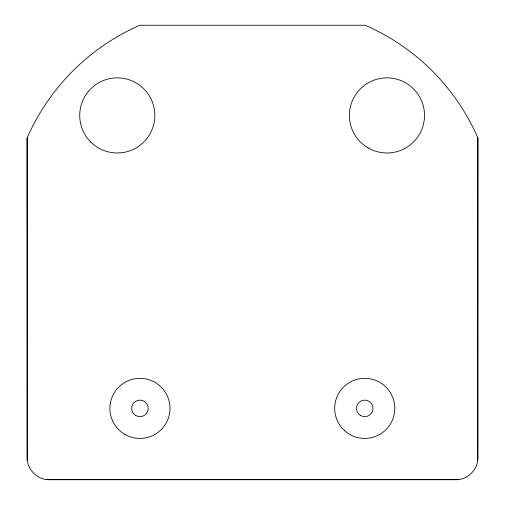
<?xml version="1.0" encoding="UTF-8"?>
<svg xmlns="http://www.w3.org/2000/svg" width="505" height="505" viewBox="0 0 505 505"><rect width="100%" height="100%" fill="white"/><g stroke="black" fill="none" stroke-linecap="round" stroke-linejoin="round"><path stroke-width="0.76" d="M477.724 460.169L477.869 137.934A217.636 217.636 0 0 0 365.184 25.25L139.816 25.25A218.798 218.798 0 0 0 27.131 137.934L27.131 457.214C26.651 469.328 37.547 480.223 49.667 479.75L455.333 479.75C467.453 480.223 478.349 469.328 477.869 457.214L477.869 137.934M46.706 479.605L458.294 479.605M27.131 137.934L27.276 460.169M90.723 141.987A37.559 37.559 0 0 0 153.558 125.139A37.559 37.559 0 0 0 107.552 79.146A37.559 37.559 0 0 0 90.723 141.987M368.044 147.877A37.559 37.559 0 0 0 424.516 115.582A37.559 37.559 0 0 0 368.309 82.82A37.559 37.559 0 0 0 368.044 147.877M124.924 434.407A30.047 30.047 0 0 0 169.996 408.381A30.047 30.047 0 0 0 124.924 382.361A30.047 30.047 0 0 0 124.924 434.407M344.536 430.62A30.047 30.047 0 0 0 394.108 414.763A30.047 30.047 0 0 0 355.589 379.76A30.047 30.047 0 0 0 344.536 430.62M135.813 415.539A8.263 8.263 0 0 0 148.211 408.381A8.263 8.263 0 0 0 135.813 401.229A8.263 8.263 0 0 0 135.813 415.539M360.608 415.539A8.263 8.263 0 0 0 373.006 408.381A8.263 8.263 0 0 0 360.608 401.229A8.263 8.263 0 0 0 360.608 415.539"/></g></svg>
